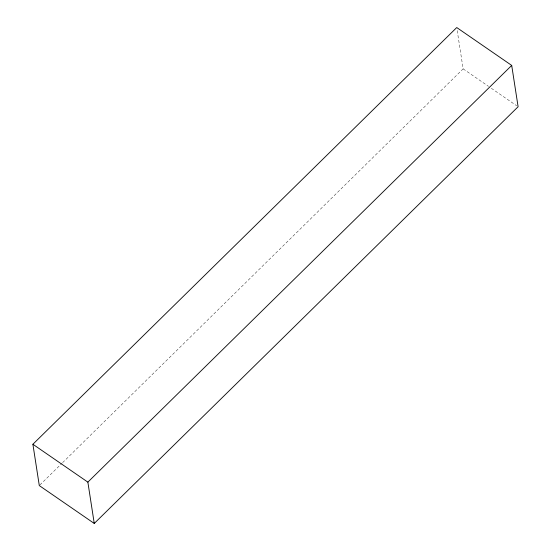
<?xml version="1.0" encoding="UTF-8"?>
<svg xmlns="http://www.w3.org/2000/svg" width="551" height="551" viewBox="0 0 551 551"><rect width="100%" height="100%" fill="white"/><g stroke="black" fill="none" stroke-linecap="round" stroke-linejoin="round"><path stroke-width="0.41" stroke-dasharray="2.75 2.07" d="M39.906 484.97L61.987 463.26M62.6 462.654L463.136 68.868L457.006 29.237M463.136 68.868L488.503 86.349M491.327 88.291L516.693 105.771"/><path stroke-width="0.83" d="M32.895 444.258L456.745 27.55L511.707 65.424L518.105 106.742L94.255 523.45L39.293 485.576L32.895 444.258L87.864 482.132L94.255 523.45M87.864 482.132L511.707 65.424"/></g></svg>
